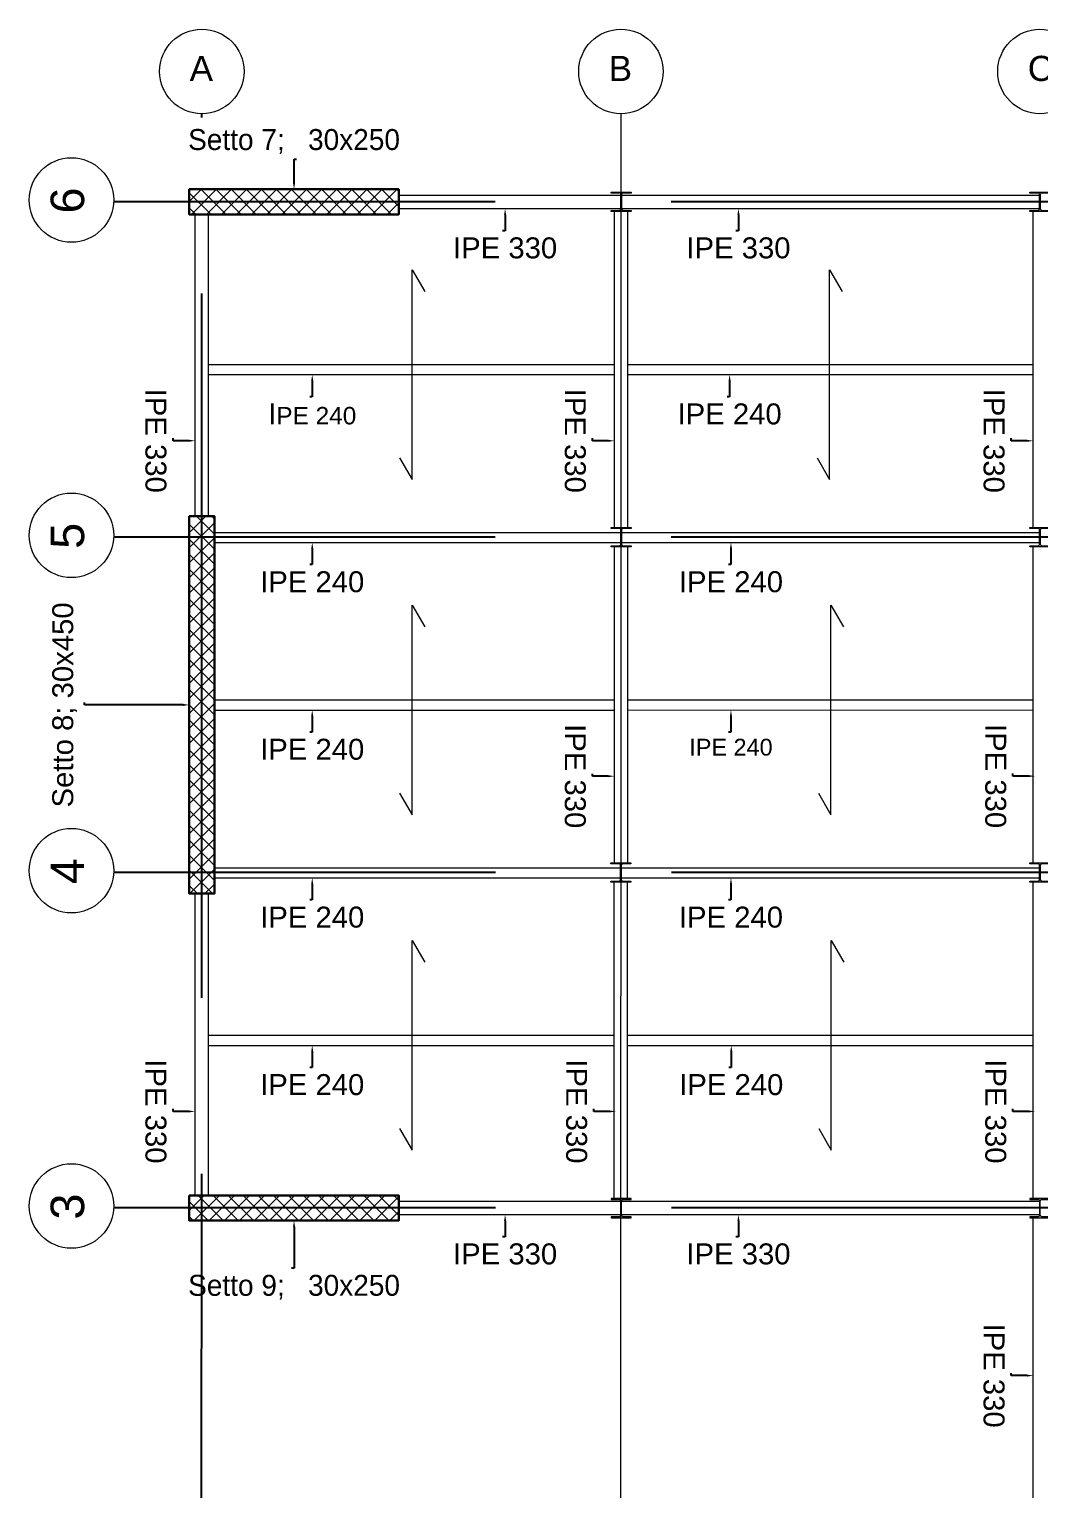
# Model space of a CAD drawing. Header units: millimetres. Extents: x 1415 to 3549, y 2194 to 4677.
# Drawn here: x 1803 to 1815.06, y 2202.31 to 2219.73 of the extents above; entities that cross this region are included whole.
import ezdxf
from ezdxf import colors
from ezdxf.entities.mleader import LeaderData, LeaderLine
from ezdxf.math import Vec2, Vec3

# ---------------------------------------------------------------- set-up
doc = ezdxf.new("R2010")
doc.units = ezdxf.units.MM
doc.linetypes.add('ACAD_ISO02W100', pattern=[15, 12, -3])
for name, color, linetype, lineweight in [('armature longitudinali', 5, 'Continuous', 9), ('bulloni', 170, 'Continuous', 15), ('Layer3', 7, 'Continuous', 15), ('Layer4', 7, 'Continuous', 15), ('quote', 252, 'Continuous', 5), ('Setti', 5, 'Continuous', 30), ('staffe', 10, 'Continuous', 9)]:
    doc.layers.add(name, color=color, linetype=linetype, lineweight=lineweight)
doc.layers.add('linea tratteggiata', color=221, linetype='ACAD_ISO02W100')
doc.styles.get("Standard").update_dxf_attribs({"font": 'arial.ttf'})

msp = doc.modelspace()

# ---------------------------------------------------------------- hatches: boundary and pattern name
at = {"layer": 'Layer4'}
h = msp.add_hatch(color=0, dxfattribs=at)
h.dxf.hatch_style = 1
h.paths.add_polyline_path([(1810.185, 2217.557), (1810.185, 2217.569), (1810.0897, 2217.569, -0.4142136), (1810.0687, 2217.59), (1810.0687, 2217.672), (1810.065, 2217.672), (1810.065, 2217.557)])
h.paths.add_polyline_path([(1810.065, 2217.557), (1810.065, 2217.672), (1810.0612, 2217.672), (1810.0612, 2217.59, -0.4142136), (1810.0402, 2217.569), (1809.945, 2217.569), (1809.945, 2217.557)])
h.paths.add_polyline_path([(1810.0897, 2217.775), (1810.185, 2217.775), (1810.185, 2217.787), (1810.065, 2217.787), (1810.065, 2217.672), (1810.0687, 2217.672), (1810.0687, 2217.754, -0.4142136)])
h.paths.add_polyline_path([(1810.0612, 2217.754), (1810.0612, 2217.672), (1810.065, 2217.672), (1810.065, 2217.787), (1809.945, 2217.787), (1809.945, 2217.775), (1810.0402, 2217.775, -0.4142136)])
h = msp.add_hatch(color=0, dxfattribs=at)
h.dxf.hatch_style = 1
h.paths.add_polyline_path([(1815.181, 2217.557), (1815.181, 2217.569), (1815.0858, 2217.569, -0.4142136), (1815.0648, 2217.59), (1815.0648, 2217.672), (1815.061, 2217.672), (1815.061, 2217.557)])
h.paths.add_polyline_path([(1815.061, 2217.557), (1815.061, 2217.672), (1815.0573, 2217.672), (1815.0573, 2217.59, -0.4142136), (1815.0363, 2217.569), (1814.941, 2217.569), (1814.941, 2217.557)])
h.paths.add_polyline_path([(1815.0858, 2217.775), (1815.181, 2217.775), (1815.181, 2217.787), (1815.061, 2217.787), (1815.061, 2217.672), (1815.0648, 2217.672), (1815.0648, 2217.754, -0.4142136)])
h.paths.add_polyline_path([(1815.0573, 2217.754), (1815.0573, 2217.672), (1815.061, 2217.672), (1815.061, 2217.787), (1814.941, 2217.787), (1814.941, 2217.775), (1815.0363, 2217.775, -0.4142136)])
h = msp.add_hatch(color=0, dxfattribs=at)
h.dxf.hatch_style = 1
h.paths.add_polyline_path([(1810.185, 2213.5576), (1810.185, 2213.5696), (1810.0897, 2213.5696, -0.4142136), (1810.0687, 2213.5906), (1810.0687, 2213.6726), (1810.065, 2213.6726), (1810.065, 2213.5576)])
h.paths.add_polyline_path([(1810.065, 2213.5576), (1810.065, 2213.6726), (1810.0612, 2213.6726), (1810.0612, 2213.5906, -0.4142136), (1810.0402, 2213.5696), (1809.945, 2213.5696), (1809.945, 2213.5576)])
h.paths.add_polyline_path([(1810.0897, 2213.7756), (1810.185, 2213.7756), (1810.185, 2213.7876), (1810.065, 2213.7876), (1810.065, 2213.6726), (1810.0687, 2213.6726), (1810.0687, 2213.7546, -0.4142136)])
h.paths.add_polyline_path([(1810.0612, 2213.7546), (1810.0612, 2213.6726), (1810.065, 2213.6726), (1810.065, 2213.7876), (1809.945, 2213.7876), (1809.945, 2213.7756), (1810.0402, 2213.7756, -0.4142136)])
h = msp.add_hatch(color=0, dxfattribs=at)
h.dxf.hatch_style = 1
h.paths.add_polyline_path([(1815.181, 2213.5576), (1815.181, 2213.5696), (1815.0858, 2213.5696, -0.4142136), (1815.0648, 2213.5906), (1815.0648, 2213.6726), (1815.061, 2213.6726), (1815.061, 2213.5576)])
h.paths.add_polyline_path([(1815.061, 2213.5576), (1815.061, 2213.6726), (1815.0573, 2213.6726), (1815.0573, 2213.5906, -0.4142136), (1815.0363, 2213.5696), (1814.941, 2213.5696), (1814.941, 2213.5576)])
h.paths.add_polyline_path([(1815.0858, 2213.7756), (1815.181, 2213.7756), (1815.181, 2213.7876), (1815.061, 2213.7876), (1815.061, 2213.6726), (1815.0648, 2213.6726), (1815.0648, 2213.7546, -0.4142136)])
h.paths.add_polyline_path([(1815.0573, 2213.7546), (1815.0573, 2213.6726), (1815.061, 2213.6726), (1815.061, 2213.7876), (1814.941, 2213.7876), (1814.941, 2213.7756), (1815.0363, 2213.7756, -0.4142136)])
h = msp.add_hatch(color=0, dxfattribs=at)
h.dxf.hatch_style = 1
h.paths.add_polyline_path([(1810.181, 2209.557), (1810.181, 2209.569), (1810.0858, 2209.569, -0.4142136), (1810.0648, 2209.59), (1810.0648, 2209.672), (1810.061, 2209.672), (1810.061, 2209.557)])
h.paths.add_polyline_path([(1810.061, 2209.557), (1810.061, 2209.672), (1810.0573, 2209.672), (1810.0573, 2209.59, -0.4142136), (1810.0363, 2209.569), (1809.941, 2209.569), (1809.941, 2209.557)])
h.paths.add_polyline_path([(1810.0858, 2209.775), (1810.181, 2209.775), (1810.181, 2209.787), (1810.061, 2209.787), (1810.061, 2209.672), (1810.0648, 2209.672), (1810.0648, 2209.754, -0.4142136)])
h.paths.add_polyline_path([(1810.0573, 2209.754), (1810.0573, 2209.672), (1810.061, 2209.672), (1810.061, 2209.787), (1809.941, 2209.787), (1809.941, 2209.775), (1810.0363, 2209.775, -0.4142136)])
h = msp.add_hatch(color=0, dxfattribs=at)
h.dxf.hatch_style = 1
h.paths.add_polyline_path([(1815.181, 2209.557), (1815.181, 2209.569), (1815.0858, 2209.569, -0.4142136), (1815.0648, 2209.59), (1815.0648, 2209.672), (1815.061, 2209.672), (1815.061, 2209.557)])
h.paths.add_polyline_path([(1815.061, 2209.557), (1815.061, 2209.672), (1815.0573, 2209.672), (1815.0573, 2209.59, -0.4142136), (1815.0363, 2209.569), (1814.941, 2209.569), (1814.941, 2209.557)])
h.paths.add_polyline_path([(1815.0858, 2209.775), (1815.181, 2209.775), (1815.181, 2209.787), (1815.061, 2209.787), (1815.061, 2209.672), (1815.0648, 2209.672), (1815.0648, 2209.754, -0.4142136)])
h.paths.add_polyline_path([(1815.0573, 2209.754), (1815.0573, 2209.672), (1815.061, 2209.672), (1815.061, 2209.787), (1814.941, 2209.787), (1814.941, 2209.775), (1815.0363, 2209.775, -0.4142136)])
h = msp.add_hatch(color=0, dxfattribs=at)
h.dxf.hatch_style = 1
h.paths.add_polyline_path([(1810.185, 2205.7837), (1810.185, 2205.7717), (1810.0897, 2205.7717, 0.4142136), (1810.0687, 2205.7507), (1810.0687, 2205.6687), (1810.065, 2205.6687), (1810.065, 2205.7837)])
h.paths.add_polyline_path([(1810.065, 2205.7837), (1810.065, 2205.6687), (1810.0612, 2205.6687), (1810.0612, 2205.7507, 0.4142136), (1810.0402, 2205.7717), (1809.945, 2205.7717), (1809.945, 2205.7837)])
h.paths.add_polyline_path([(1810.0897, 2205.5657), (1810.185, 2205.5657), (1810.185, 2205.5537), (1810.065, 2205.5537), (1810.065, 2205.6687), (1810.0687, 2205.6687), (1810.0687, 2205.5867, 0.4142136)])
h.paths.add_polyline_path([(1810.0612, 2205.5867), (1810.0612, 2205.6687), (1810.065, 2205.6687), (1810.065, 2205.5537), (1809.945, 2205.5537), (1809.945, 2205.5657), (1810.0402, 2205.5657, 0.4142136)])
h = msp.add_hatch(color=0, dxfattribs=at)
h.dxf.hatch_style = 1
h.paths.add_polyline_path([(1815.181, 2205.7837), (1815.181, 2205.7717), (1815.0858, 2205.7717, 0.4142136), (1815.0648, 2205.7507), (1815.0648, 2205.6687), (1815.061, 2205.6687), (1815.061, 2205.7837)])
h.paths.add_polyline_path([(1815.061, 2205.7837), (1815.061, 2205.6687), (1815.0573, 2205.6687), (1815.0573, 2205.7507, 0.4142136), (1815.0363, 2205.7717), (1814.941, 2205.7717), (1814.941, 2205.7837)])
h.paths.add_polyline_path([(1815.0858, 2205.5657), (1815.181, 2205.5657), (1815.181, 2205.5537), (1815.061, 2205.5537), (1815.061, 2205.6687), (1815.0648, 2205.6687), (1815.0648, 2205.5867, 0.4142136)])
h.paths.add_polyline_path([(1815.0573, 2205.5867), (1815.0573, 2205.6687), (1815.061, 2205.6687), (1815.061, 2205.5537), (1814.941, 2205.5537), (1814.941, 2205.5657), (1815.0363, 2205.5657, 0.4142136)])
at = {"layer": 'staffe', "true_color": 0xc7c8ca}
h = msp.add_hatch(dxfattribs=at)
h.set_pattern_fill('ANSI37', color=9, scale=0.04)
h.set_pattern_definition([(45, (117.48415, -95.67684), (-0.089802561, 0.089802561), []), (135, (117.48415, -95.67684), (-0.089802561, -0.089802561), [])])
h.paths.add_polyline_path([(1804.9116, 2217.8204), (1804.9116, 2217.5204), (1807.4116, 2217.5204), (1807.4116, 2217.8204)])
h.paths.add_polyline_path([(1804.9116, 2209.4204), (1805.2116, 2209.4204), (1805.2116, 2213.9204), (1804.9116, 2213.9204)])
h.paths.add_polyline_path([(1820.2116, 2213.9204), (1819.9116, 2213.9204), (1819.9116, 2209.4204), (1820.2116, 2209.4204)])
h.paths.add_polyline_path([(1807.4116, 2205.5204), (1807.4116, 2205.8204), (1804.9116, 2205.8204), (1804.9116, 2205.5204)])
h.paths.add_polyline_path([(1817.4116, 2197.5204), (1817.4116, 2197.8204), (1814.9116, 2197.8204), (1814.9116, 2197.5204)])

# ---------------------------------------------------------------- linework, layer by layer
at = {"layer": 'bulloni'}
for points in [[(1805.1416, 2215.7297), (1809.9857, 2215.7297)], [(1810.1455, 2215.7297), (1814.9816, 2215.7297), (1814.9816, 2215.7297)], [(1805.1416, 2215.6097), (1809.9857, 2215.6097)], [(1810.1456, 2215.6097), (1814.9816, 2215.6097), (1814.9816, 2215.6097)], [(1805.2116, 2211.7297), (1809.9857, 2211.7297)], [(1810.1455, 2211.7297), (1814.9818, 2211.7298)], [(1805.2116, 2211.6097), (1809.9857, 2211.6097)], [(1810.1455, 2211.6097), (1814.9818, 2211.6098)], [(1805.1416, 2207.7297), (1806.1628, 2207.7297), (1809.9818, 2207.7298)], [(1810.1414, 2207.7298), (1811.1626, 2207.7298), (1814.9816, 2207.7298)], [(1805.1416, 2207.6097), (1806.1628, 2207.6097), (1809.9818, 2207.6097)], [(1810.1414, 2207.6098), (1811.1626, 2207.6098), (1814.9816, 2207.6098)]]:
    msp.add_lwpolyline(points, dxfattribs=at)
at = {"layer": 'Layer3', "ltscale": 0.05}
msp.add_lwpolyline([(1804.4116, 2217.6704), (1804.9116, 2217.6704)], dxfattribs=at)
at = {"layer": 'Layer3'}
for points in [[(1807.9116, 2217.6704), (1807.4116, 2217.6704)], [(1804.9816, 2205.8204), (1804.9816, 2209.4204)], [(1805.1416, 2205.8204), (1805.1416, 2209.4204)]]:
    msp.add_lwpolyline(points, dxfattribs=at)
for centre in [(1805.0616, 2219.2264), (1810.0616, 2219.2264), (1815.0616, 2219.2264), (1803.5055, 2217.6932), (1803.5055, 2213.6932), (1803.5055, 2209.6932), (1803.5055, 2205.6932)]:
    msp.add_circle(centre, 0.5039, dxfattribs=at)
at = {"layer": 'Layer4', "color": 217, "ltscale": 0.7, "true_color": 0x93278f}
msp.add_lwpolyline([(1810.0622, 2197.6759), (1810.0651, 2218.7225)], dxfattribs=at)
at = {"layer": 'Layer4'}
for points in [[(1807.4116, 2217.7504), (1810.0612, 2217.7504)], [(1810.0687, 2217.7504), (1815.0573, 2217.7504)], [(1804.9816, 2213.9204), (1804.9816, 2217.5204)], [(1805.1416, 2213.9204), (1805.1416, 2217.5204)], [(1807.4116, 2217.5904), (1810.0612, 2217.5904)], [(1809.9857, 2213.7876), (1809.9857, 2217.557)], [(1810.0687, 2217.5904), (1815.0573, 2217.5899)], [(1810.1454, 2213.7876), (1810.1453, 2217.557)], [(1814.9818, 2213.7876), (1814.9818, 2217.557)], [(1807.4216, 2214.6195), (1807.5716, 2214.3597), (1807.5716, 2216.8597), (1807.7216, 2216.5999)], [(1812.4016, 2214.6195), (1812.5516, 2214.3597), (1812.5516, 2216.8597), (1812.7016, 2216.5999)], [(1805.2116, 2213.7281), (1810.0612, 2213.7281)], [(1810.0687, 2213.7282), (1815.0573, 2213.7282)], [(1805.2116, 2213.6081), (1810.0612, 2213.6081)], [(1809.9857, 2209.787), (1809.9857, 2213.5576)], [(1810.0687, 2213.6082), (1815.0573, 2213.6082)], [(1810.1457, 2209.787), (1810.1453, 2213.5576)], [(1814.9818, 2209.7883), (1814.9818, 2213.5576)], [(1807.4216, 2210.6195), (1807.5716, 2210.3597), (1807.5716, 2212.8597), (1807.7216, 2212.5999)], [(1812.4176, 2210.6196), (1812.5676, 2210.3598), (1812.5676, 2212.8598), (1812.7176, 2212.5999)], [(1805.2116, 2209.7275), (1810.0612, 2209.7275)], [(1810.0687, 2209.7275), (1815.0573, 2209.7275)], [(1805.2116, 2209.6075), (1810.0612, 2209.6075)], [(1809.9818, 2205.7837), (1809.9818, 2209.557)], [(1810.0687, 2209.6075), (1815.0573, 2209.6075)], [(1810.1414, 2205.7837), (1810.1414, 2209.557)], [(1814.9812, 2205.7837), (1814.9818, 2209.563)], [(1807.4216, 2206.6195), (1807.5716, 2206.3597), (1807.5716, 2208.8597), (1807.7216, 2208.5999)], [(1812.4214, 2206.6196), (1812.5714, 2206.3598), (1812.5714, 2208.8598), (1812.7214, 2208.5999)], [(1807.4116, 2205.7504), (1810.0612, 2205.7508)], [(1810.0687, 2205.7504), (1815.0573, 2205.7508)], [(1807.4116, 2205.5904), (1810.0612, 2205.5904)], [(1810.0687, 2205.5904), (1815.0573, 2205.5904)], [(1814.9816, 2201.7839), (1814.9816, 2205.5537)]]:
    msp.add_lwpolyline(points, dxfattribs=at)
for points in [[(1810.185, 2217.557), (1809.945, 2217.557), (1809.945, 2217.569), (1810.0402, 2217.569, 0.4142136), (1810.0612, 2217.59), (1810.0612, 2217.754, 0.4142136), (1810.0402, 2217.775), (1809.945, 2217.775), (1809.945, 2217.787), (1810.185, 2217.787), (1810.185, 2217.775), (1810.0897, 2217.775, 0.4142136), (1810.0687, 2217.754), (1810.0687, 2217.59, 0.4142136), (1810.0897, 2217.569), (1810.185, 2217.569)], [(1815.181, 2217.557), (1814.941, 2217.557), (1814.941, 2217.569), (1815.0363, 2217.569, 0.4142136), (1815.0573, 2217.59), (1815.0573, 2217.754, 0.4142136), (1815.0363, 2217.775), (1814.941, 2217.775), (1814.941, 2217.787), (1815.181, 2217.787), (1815.181, 2217.775), (1815.0858, 2217.775, 0.4142136), (1815.0648, 2217.754), (1815.0648, 2217.59, 0.4142136), (1815.0858, 2217.569), (1815.181, 2217.569)], [(1810.185, 2213.5576), (1809.945, 2213.5576), (1809.945, 2213.5696), (1810.0402, 2213.5696, 0.4142136), (1810.0612, 2213.5906), (1810.0612, 2213.7546, 0.4142136), (1810.0402, 2213.7756), (1809.945, 2213.7756), (1809.945, 2213.7876), (1810.185, 2213.7876), (1810.185, 2213.7756), (1810.0897, 2213.7756, 0.4142136), (1810.0687, 2213.7546), (1810.0687, 2213.5906, 0.4142136), (1810.0897, 2213.5696), (1810.185, 2213.5696)], [(1815.181, 2213.5576), (1814.941, 2213.5576), (1814.941, 2213.5696), (1815.0363, 2213.5696, 0.4142136), (1815.0573, 2213.5906), (1815.0573, 2213.7546, 0.4142136), (1815.0363, 2213.7756), (1814.941, 2213.7756), (1814.941, 2213.7876), (1815.181, 2213.7876), (1815.181, 2213.7756), (1815.0858, 2213.7756, 0.4142136), (1815.0648, 2213.7546), (1815.0648, 2213.5906, 0.4142136), (1815.0858, 2213.5696), (1815.181, 2213.5696)], [(1810.181, 2209.557), (1809.941, 2209.557), (1809.941, 2209.569), (1810.0363, 2209.569, 0.4142136), (1810.0573, 2209.59), (1810.0573, 2209.754, 0.4142136), (1810.0363, 2209.775), (1809.941, 2209.775), (1809.941, 2209.787), (1810.181, 2209.787), (1810.181, 2209.775), (1810.0858, 2209.775, 0.4142136), (1810.0648, 2209.754), (1810.0648, 2209.59, 0.4142136), (1810.0858, 2209.569), (1810.181, 2209.569)], [(1815.181, 2209.557), (1814.941, 2209.557), (1814.941, 2209.569), (1815.0363, 2209.569, 0.4142136), (1815.0573, 2209.59), (1815.0573, 2209.754, 0.4142136), (1815.0363, 2209.775), (1814.941, 2209.775), (1814.941, 2209.787), (1815.181, 2209.787), (1815.181, 2209.775), (1815.0858, 2209.775, 0.4142136), (1815.0648, 2209.754), (1815.0648, 2209.59, 0.4142136), (1815.0858, 2209.569), (1815.181, 2209.569)], [(1810.185, 2205.7837), (1809.945, 2205.7837), (1809.945, 2205.7717), (1810.0402, 2205.7717, -0.4142136), (1810.0612, 2205.7507), (1810.0612, 2205.5867, -0.4142136), (1810.0402, 2205.5657), (1809.945, 2205.5657), (1809.945, 2205.5537), (1810.185, 2205.5537), (1810.185, 2205.5657), (1810.0897, 2205.5657, -0.4142136), (1810.0687, 2205.5867), (1810.0687, 2205.7507, -0.4142136), (1810.0897, 2205.7717), (1810.185, 2205.7717)], [(1815.181, 2205.7837), (1814.941, 2205.7837), (1814.941, 2205.7717), (1815.0363, 2205.7717, -0.4142136), (1815.0573, 2205.7507), (1815.0573, 2205.5867, -0.4142136), (1815.0363, 2205.5657), (1814.941, 2205.5657), (1814.941, 2205.5537), (1815.181, 2205.5537), (1815.181, 2205.5657), (1815.0858, 2205.5657, -0.4142136), (1815.0648, 2205.5867), (1815.0648, 2205.7507, -0.4142136), (1815.0858, 2205.7717), (1815.181, 2205.7717)]]:
    msp.add_lwpolyline(points, format="xyb", close=True, dxfattribs=at)
at = {"layer": 'linea tratteggiata', "ltscale": 0.7}
for points in [[(1805.0583, 2197.6781), (1805.0609, 2218.7225)], [(1840.0623, 2217.6749), (1804.0088, 2217.6704)], [(1840.0628, 2213.6726), (1804.0088, 2213.6704)], [(1840.0633, 2209.6726), (1804.0088, 2209.6704)], [(1840.0639, 2205.6726), (1804.0088, 2205.6704)]]:
    msp.add_lwpolyline(points, dxfattribs=at)
at = {"layer": 'Setti'}
for points in [[(1804.9116, 2217.8204), (1804.9116, 2217.5204), (1807.4116, 2217.5204), (1807.4116, 2217.8204), (1804.9116, 2217.8204)], [(1804.9116, 2213.9204), (1804.9116, 2209.4204), (1805.2116, 2209.4204), (1805.2116, 2213.9204), (1804.9116, 2213.9204)], [(1804.9116, 2205.8204), (1804.9116, 2205.5204), (1807.4116, 2205.5204), (1807.4116, 2205.8204), (1804.9116, 2205.8204)]]:
    msp.add_lwpolyline(points, dxfattribs=at)

# ---------------------------------------------------------------- texts
at = {"layer": 'Layer3', "char_height": 0.3, "attachment_point": 1}
for s, width, insert in [('A', 0.046636, (1804.9155, 2219.4127)), ('B', 0.046636, (1809.9155, 2219.4127)), ('C', 0.3, (1814.9155, 2219.4127))]:
    msp.add_mtext_dynamic_manual_height_columns(s, width=width, gutter_width=12.5, heights=[0], dxfattribs=dict(at, insert=insert))
at = {"layer": 'Layer3', "char_height": 0.4, "attachment_point": 1, "rotation": 90}
for s, insert in [('6', (1803.2573, 2217.5315)), ('5', (1803.2573, 2213.5315)), ('4', (1803.2573, 2209.5315)), ('3', (1803.2573, 2205.5315))]:
    msp.add_mtext_dynamic_manual_height_columns(s, width=0.046636, gutter_width=12.5, heights=[0], dxfattribs=dict(at, insert=insert))

# ---------------------------------------------------------------- leaders
at = {"layer": 'armature longitudinali'}
ml = msp.add_multileader_mtext('Standard', dxfattribs=at)
ml.set_content('{\\fBahnschrift Light|b0|i0|c0|p34;\\C0;Setto 7;   30x250}', color=256)
ml.set_leader_properties()
ml.build(insert=Vec2(0, 0))
ml.multileader.update_dxf_attribs({"text_attachment_direction": 1, "dogleg_length": 0.03, "arrow_head_size": 0.075})
ctx = ml.context
ctx.base_point, ctx.char_height, ctx.arrow_head_size, ctx.landing_gap_size, ctx.plane_origin = Vec3(1806.1616, 2218.1818), 0.25, 0.075, 0.08, Vec3(1807.1718, 2217.8204)
ctx.text_align_type = 1
notes = []
notes.append((ctx, [(1, (1, 1, 0), (1806.1616, 2218.1818), (1, 0), 0.03, [(0, [(1806.1616, 2217.8204), (1806.1616, 2218.1818)], 0, [])])]))
ctx.mtext.insert, ctx.mtext.alignment, ctx.mtext.flow_direction = Vec3(1806.1616, 2218.5393), 2, 5
ml = msp.add_multileader_mtext('Standard', dxfattribs=at)
ml.set_content('{\\C0;Setto 8; 30x450}', color=256)
ml.set_leader_properties()
ml.build(insert=Vec2(0, 0))
ml.multileader.update_dxf_attribs({"text_attachment_direction": 1, "dogleg_length": 0.03, "arrow_head_size": 0.075})
ctx = ml.context
ctx.base_point, ctx.char_height, ctx.arrow_head_size, ctx.landing_gap_size, ctx.plane_origin, ctx.plane_x_axis, ctx.plane_y_axis = Vec3(1803.6604, 2211.6704), 0.25, 0.075, 0.08, Vec3(1803.3548, 2213.0304), Vec3(0, 1), Vec3(-1, 0)
ctx.text_align_type = 1
notes.append((ctx, [(1, (1, 1, 0), (1803.6604, 2211.6704), (0, 1), 0.03, [(0, [(1804.9116, 2211.6704), (1803.6604, 2211.6704)], 0, [])])]))
ctx.mtext.insert, ctx.mtext.text_direction, ctx.mtext.rotation, ctx.mtext.alignment, ctx.mtext.flow_direction = Vec3(1803.2767, 2211.6704), Vec3(0, 1), 1.5707963, 2, 5
ml = msp.add_multileader_mtext('Standard', dxfattribs=at)
ml.set_content('{\\fBahnschrift Light|b0|i0|c0|p34;\\C0;Setto 9;   30x250}', color=256)
ml.set_leader_properties()
ml.build(insert=Vec2(0, 0))
ml.multileader.update_dxf_attribs({"text_attachment_direction": 1, "dogleg_length": 0.03, "arrow_head_size": 0.075})
ctx = ml.context
ctx.base_point, ctx.char_height, ctx.arrow_head_size, ctx.landing_gap_size, ctx.plane_origin = Vec3(1806.1616, 2204.5148), 0.25, 0.075, 0.08, Vec3(1805.0677, 2205.5204)
ctx.text_align_type = 1
notes.append((ctx, [(1, (1, 1, 0), (1806.1616, 2204.9523), (-1, 0), 0.03, [(0, [(1806.1616, 2205.5204), (1806.1616, 2204.9523)], 0, [])])]))
ctx.mtext.insert, ctx.mtext.alignment, ctx.mtext.flow_direction = Vec3(1806.1616, 2204.8723), 2, 5
at = {"layer": 'quote'}
ml = msp.add_multileader_mtext('Standard', dxfattribs=at)
ml.set_content('IPE 330', color=256)
ml.set_leader_properties()
ml.build(insert=Vec2(0, 0))
ml.multileader.update_dxf_attribs({"text_attachment_direction": 1, "dogleg_length": 0.03, "arrow_head_size": 0.075})
ctx = ml.context
ctx.base_point, ctx.char_height, ctx.arrow_head_size, ctx.landing_gap_size, ctx.plane_origin = Vec3(1808.68, 2216.9117), 0.25, 0.075, 0.08, Vec3(1808.68, 2217.5904)
ctx.text_align_type = 1
notes.append((ctx, [(0, (1, 1, 0), (1808.68, 2217.3272), (-1, 0), 0.03, [(0, [(1808.68, 2217.5904)], 0, [])])]))
ctx.mtext.insert, ctx.mtext.alignment, ctx.mtext.flow_direction = Vec3(1808.68, 2217.2472), 2, 5
ml = msp.add_multileader_mtext('Standard', dxfattribs=at)
ml.set_content('IPE 330', color=256)
ml.set_leader_properties()
ml.build(insert=Vec2(0, 0))
ml.multileader.update_dxf_attribs({"text_attachment_direction": 1, "dogleg_length": 0.03, "arrow_head_size": 0.075})
ctx = ml.context
ctx.base_point, ctx.char_height, ctx.arrow_head_size, ctx.landing_gap_size, ctx.plane_origin = Vec3(1811.4641, 2216.9117), 0.25, 0.075, 0.08, Vec3(1811.4641, 2217.5904)
ctx.text_align_type = 1
notes.append((ctx, [(0, (1, 1, 0), (1811.4641, 2217.3272), (-1, 0), 0.03, [(0, [(1811.4641, 2217.5904)], 0, [])])]))
ctx.mtext.insert, ctx.mtext.alignment, ctx.mtext.flow_direction = Vec3(1811.4641, 2217.2472), 2, 5
ml = msp.add_multileader_mtext('Standard', dxfattribs=at)
ml.set_content('I{\\H0.83333x;PE 240}', color=256)
ml.set_leader_properties()
ml.build(insert=Vec2(0, 0))
ml.multileader.update_dxf_attribs({"text_attachment_direction": 1, "dogleg_length": 0.03, "arrow_head_size": 0.075})
ctx = ml.context
ctx.base_point, ctx.char_height, ctx.arrow_head_size, ctx.landing_gap_size, ctx.plane_origin = Vec3(1806.3785, 2214.933), 0.25, 0.075, 0.08, Vec3(1806.3785, 2215.6097)
ctx.text_align_type = 1
notes.append((ctx, [(0, (1, 1, 0), (1806.3785, 2215.3465), (-1, 0), 0.03, [(0, [(1806.3785, 2215.6097)], 0, [])])]))
ctx.mtext.insert, ctx.mtext.alignment, ctx.mtext.flow_direction = Vec3(1806.3785, 2215.2665), 2, 5
ml = msp.add_multileader_mtext('Standard', dxfattribs=at)
ml.set_content('IPE 240', color=256)
ml.set_leader_properties()
ml.build(insert=Vec2(0, 0))
ml.multileader.update_dxf_attribs({"text_attachment_direction": 1, "dogleg_length": 0.03, "arrow_head_size": 0.075})
ctx = ml.context
ctx.base_point, ctx.char_height, ctx.arrow_head_size, ctx.landing_gap_size, ctx.plane_origin = Vec3(1811.3585, 2214.9312), 0.25, 0.075, 0.08, Vec3(1811.3585, 2215.6097)
ctx.text_align_type = 1
notes.append((ctx, [(0, (1, 1, 0), (1811.3585, 2215.3465), (-1, 0), 0.03, [(0, [(1811.3585, 2215.6097)], 0, [])])]))
ctx.mtext.insert, ctx.mtext.alignment, ctx.mtext.flow_direction = Vec3(1811.3585, 2215.2665), 2, 5
ml = msp.add_multileader_mtext('Standard', dxfattribs=at)
ml.set_content('IPE 330', color=256)
ml.set_leader_properties()
ml.build(insert=Vec2(0, 0))
ml.multileader.update_dxf_attribs({"text_attachment_direction": 1, "dogleg_length": 0.03, "arrow_head_size": 0.075})
ctx = ml.context
ctx.base_point, ctx.char_height, ctx.arrow_head_size, ctx.landing_gap_size, ctx.plane_origin, ctx.plane_x_axis, ctx.plane_y_axis = Vec3(1804.3029, 2214.8213), 0.25, 0.075, 0.08, Vec3(1804.9816, 2214.8213), Vec3(0, -1), Vec3(1, 0)
ctx.text_align_type = 1
notes.append((ctx, [(0, (1, 1, 0), (1804.7184, 2214.8213), (0, 1), 0.03, [(0, [(1804.9816, 2214.8213)], 0, [])])]))
ctx.mtext.insert, ctx.mtext.text_direction, ctx.mtext.rotation, ctx.mtext.alignment, ctx.mtext.flow_direction = Vec3(1804.6384, 2214.8213), Vec3(0, -1), 4.712389, 2, 5
ml = msp.add_multileader_mtext('Standard', dxfattribs=at)
ml.set_content('IPE 330', color=256)
ml.set_leader_properties()
ml.build(insert=Vec2(0, 0))
ml.multileader.update_dxf_attribs({"text_attachment_direction": 1, "dogleg_length": 0.03, "arrow_head_size": 0.075})
ctx = ml.context
ctx.base_point, ctx.char_height, ctx.arrow_head_size, ctx.landing_gap_size, ctx.plane_origin, ctx.plane_x_axis, ctx.plane_y_axis = Vec3(1809.3071, 2214.8206), 0.25, 0.075, 0.08, Vec3(1809.9857, 2214.8206), Vec3(0, -1), Vec3(1, 0)
ctx.text_align_type = 1
notes.append((ctx, [(0, (1, 1, 0), (1809.7225, 2214.8206), (0, 1), 0.03, [(0, [(1809.9857, 2214.8206)], 0, [])])]))
ctx.mtext.insert, ctx.mtext.text_direction, ctx.mtext.rotation, ctx.mtext.alignment, ctx.mtext.flow_direction = Vec3(1809.6425, 2214.8206), Vec3(0, -1), 4.712389, 2, 5
ml = msp.add_multileader_mtext('Standard', dxfattribs=at)
ml.set_content('IPE 330', color=256)
ml.set_leader_properties()
ml.build(insert=Vec2(0, 0))
ml.multileader.update_dxf_attribs({"text_attachment_direction": 1, "dogleg_length": 0.03, "arrow_head_size": 0.075})
ctx = ml.context
ctx.base_point, ctx.char_height, ctx.arrow_head_size, ctx.landing_gap_size, ctx.plane_origin, ctx.plane_x_axis, ctx.plane_y_axis = Vec3(1814.3031, 2214.8206), 0.25, 0.075, 0.08, Vec3(1814.9818, 2214.8206), Vec3(0, -1), Vec3(1, 0)
ctx.text_align_type = 1
notes.append((ctx, [(0, (1, 1, 0), (1814.7186, 2214.8206), (0, 1), 0.03, [(0, [(1814.9818, 2214.8206)], 0, [])])]))
ctx.mtext.insert, ctx.mtext.text_direction, ctx.mtext.rotation, ctx.mtext.alignment, ctx.mtext.flow_direction = Vec3(1814.6386, 2214.8206), Vec3(0, -1), 4.712389, 2, 5
ml = msp.add_multileader_mtext('Standard', dxfattribs=at)
ml.set_content('IPE 240', color=256)
ml.set_leader_properties()
ml.build(insert=Vec2(0, 0))
ml.multileader.update_dxf_attribs({"text_attachment_direction": 1, "dogleg_length": 0.03, "arrow_head_size": 0.075})
ctx = ml.context
ctx.base_point, ctx.char_height, ctx.arrow_head_size, ctx.landing_gap_size, ctx.plane_origin = Vec3(1806.3785, 2212.9296), 0.25, 0.075, 0.08, Vec3(1806.3785, 2213.6081)
ctx.text_align_type = 1
notes.append((ctx, [(0, (1, 1, 0), (1806.3785, 2213.3449), (-1, 0), 0.03, [(0, [(1806.3785, 2213.6081)], 0, [])])]))
ctx.mtext.insert, ctx.mtext.alignment, ctx.mtext.flow_direction = Vec3(1806.3785, 2213.2649), 2, 5
ml = msp.add_multileader_mtext('Standard', dxfattribs=at)
ml.set_content('IPE 240', color=256)
ml.set_leader_properties()
ml.build(insert=Vec2(0, 0))
ml.multileader.update_dxf_attribs({"text_attachment_direction": 1, "dogleg_length": 0.03, "arrow_head_size": 0.075})
ctx = ml.context
ctx.base_point, ctx.char_height, ctx.arrow_head_size, ctx.landing_gap_size, ctx.plane_origin = Vec3(1811.3746, 2212.9297), 0.25, 0.075, 0.08, Vec3(1811.3746, 2213.6082)
ctx.text_align_type = 1
notes.append((ctx, [(0, (1, 1, 0), (1811.3746, 2213.3449), (-1, 0), 0.03, [(0, [(1811.3746, 2213.6082)], 0, [])])]))
ctx.mtext.insert, ctx.mtext.alignment, ctx.mtext.flow_direction = Vec3(1811.3746, 2213.2649), 2, 5
ml = msp.add_multileader_mtext('Standard', dxfattribs=at)
ml.set_content('IPE 240', color=256)
ml.set_leader_properties()
ml.build(insert=Vec2(0, 0))
ml.multileader.update_dxf_attribs({"text_attachment_direction": 1, "dogleg_length": 0.03, "arrow_head_size": 0.075})
ctx = ml.context
ctx.base_point, ctx.char_height, ctx.arrow_head_size, ctx.landing_gap_size, ctx.plane_origin = Vec3(1806.3785, 2210.9312), 0.25, 0.075, 0.08, Vec3(1806.3785, 2211.6097)
ctx.text_align_type = 1
notes.append((ctx, [(0, (1, 1, 0), (1806.3785, 2211.3465), (-1, 0), 0.03, [(0, [(1806.3785, 2211.6097)], 0, [])])]))
ctx.mtext.insert, ctx.mtext.alignment, ctx.mtext.flow_direction = Vec3(1806.3785, 2211.2665), 2, 5
ml = msp.add_multileader_mtext('Standard', dxfattribs=at)
ml.set_content('IPE 240', color=256)
ml.set_leader_properties()
ml.build(insert=Vec2(0, 0))
ml.multileader.update_dxf_attribs({"text_attachment_direction": 1, "dogleg_length": 0.03, "arrow_head_size": 0.075})
ctx = ml.context
ctx.base_point, ctx.char_height, ctx.arrow_head_size, ctx.landing_gap_size, ctx.plane_origin = Vec3(1811.3746, 2210.9823), 0.2, 0.075, 0.08, Vec3(1811.3746, 2211.6098)
ctx.text_align_type = 1
notes.append((ctx, [(0, (1, 1, 0), (1811.3746, 2211.3465), (-1, 0), 0.03, [(0, [(1811.3746, 2211.6098)], 0, [])])]))
ctx.mtext.insert, ctx.mtext.alignment, ctx.mtext.flow_direction = Vec3(1811.3746, 2211.2665), 2, 5
ml = msp.add_multileader_mtext('Standard', dxfattribs=at)
ml.set_content('IPE 330', color=256)
ml.set_leader_properties()
ml.build(insert=Vec2(0, 0))
ml.multileader.update_dxf_attribs({"text_attachment_direction": 1, "dogleg_length": 0.03, "arrow_head_size": 0.075})
ctx = ml.context
ctx.base_point, ctx.char_height, ctx.arrow_head_size, ctx.landing_gap_size, ctx.plane_origin, ctx.plane_x_axis, ctx.plane_y_axis = Vec3(1809.3071, 2210.82), 0.25, 0.075, 0.08, Vec3(1809.9858, 2210.82), Vec3(0, -1), Vec3(1, 0)
ctx.text_align_type = 1
notes.append((ctx, [(0, (1, 1, 0), (1809.7225, 2210.82), (0, 1), 0.03, [(0, [(1809.9858, 2210.82)], 0, [])])]))
ctx.mtext.insert, ctx.mtext.text_direction, ctx.mtext.rotation, ctx.mtext.alignment, ctx.mtext.flow_direction = Vec3(1809.6425, 2210.82), Vec3(0, -1), 4.712389, 2, 5
ml = msp.add_multileader_mtext('Standard', dxfattribs=at)
ml.set_content('IPE 330', color=256)
ml.set_leader_properties()
ml.build(insert=Vec2(0, 0))
ml.multileader.update_dxf_attribs({"text_attachment_direction": 1, "dogleg_length": 0.03, "arrow_head_size": 0.075})
ctx = ml.context
ctx.base_point, ctx.char_height, ctx.arrow_head_size, ctx.landing_gap_size, ctx.plane_origin, ctx.plane_x_axis, ctx.plane_y_axis = Vec3(1814.3229, 2210.8213), 0.25, 0.075, 0.08, Vec3(1815.0016, 2210.8213), Vec3(0, -1), Vec3(1, 0)
ctx.text_align_type = 1
notes.append((ctx, [(0, (1, 1, 0), (1814.7384, 2210.8213), (0, 1), 0.03, [(0, [(1815.0016, 2210.8213)], 0, [])])]))
ctx.mtext.insert, ctx.mtext.text_direction, ctx.mtext.rotation, ctx.mtext.alignment, ctx.mtext.flow_direction = Vec3(1814.6584, 2210.8213), Vec3(0, -1), 4.712389, 2, 5
ml = msp.add_multileader_mtext('Standard', dxfattribs=at)
ml.set_content('IPE 240', color=256)
ml.set_leader_properties()
ml.build(insert=Vec2(0, 0))
ml.multileader.update_dxf_attribs({"text_attachment_direction": 1, "dogleg_length": 0.03, "arrow_head_size": 0.075})
ctx = ml.context
ctx.base_point, ctx.char_height, ctx.arrow_head_size, ctx.landing_gap_size, ctx.plane_origin = Vec3(1806.3785, 2208.929), 0.25, 0.075, 0.08, Vec3(1806.3785, 2209.6075)
ctx.text_align_type = 1
notes.append((ctx, [(0, (1, 1, 0), (1806.3785, 2209.3443), (-1, 0), 0.03, [(0, [(1806.3785, 2209.6075)], 0, [])])]))
ctx.mtext.insert, ctx.mtext.alignment, ctx.mtext.flow_direction = Vec3(1806.3785, 2209.2643), 2, 5
ml = msp.add_multileader_mtext('Standard', dxfattribs=at)
ml.set_content('IPE 240', color=256)
ml.set_leader_properties()
ml.build(insert=Vec2(0, 0))
ml.multileader.update_dxf_attribs({"text_attachment_direction": 1, "dogleg_length": 0.03, "arrow_head_size": 0.075})
ctx = ml.context
ctx.base_point, ctx.char_height, ctx.arrow_head_size, ctx.landing_gap_size, ctx.plane_origin = Vec3(1811.3746, 2208.929), 0.25, 0.075, 0.08, Vec3(1811.3746, 2209.6075)
ctx.text_align_type = 1
notes.append((ctx, [(0, (1, 1, 0), (1811.3746, 2209.3443), (-1, 0), 0.03, [(0, [(1811.3746, 2209.6075)], 0, [])])]))
ctx.mtext.insert, ctx.mtext.alignment, ctx.mtext.flow_direction = Vec3(1811.3746, 2209.2643), 2, 5
ml = msp.add_multileader_mtext('Standard', dxfattribs=at)
ml.set_content('IPE 240', color=256)
ml.set_leader_properties()
ml.build(insert=Vec2(0, 0))
ml.multileader.update_dxf_attribs({"text_attachment_direction": 1, "dogleg_length": 0.03, "arrow_head_size": 0.075})
ctx = ml.context
ctx.base_point, ctx.char_height, ctx.arrow_head_size, ctx.landing_gap_size, ctx.plane_origin = Vec3(1806.3785, 2206.9312), 0.25, 0.075, 0.08, Vec3(1806.3785, 2207.6097)
ctx.text_align_type = 1
notes.append((ctx, [(0, (1, 1, 0), (1806.3785, 2207.3465), (-1, 0), 0.03, [(0, [(1806.3785, 2207.6097)], 0, [])])]))
ctx.mtext.insert, ctx.mtext.alignment, ctx.mtext.flow_direction = Vec3(1806.3785, 2207.2665), 2, 5
ml = msp.add_multileader_mtext('Standard', dxfattribs=at)
ml.set_content('IPE 240', color=256)
ml.set_leader_properties()
ml.build(insert=Vec2(0, 0))
ml.multileader.update_dxf_attribs({"text_attachment_direction": 1, "dogleg_length": 0.03, "arrow_head_size": 0.075})
ctx = ml.context
ctx.base_point, ctx.char_height, ctx.arrow_head_size, ctx.landing_gap_size, ctx.plane_origin = Vec3(1811.3783, 2206.9313), 0.25, 0.075, 0.08, Vec3(1811.3783, 2207.6098)
ctx.text_align_type = 1
notes.append((ctx, [(0, (1, 1, 0), (1811.3783, 2207.3465), (-1, 0), 0.03, [(0, [(1811.3783, 2207.6098)], 0, [])])]))
ctx.mtext.insert, ctx.mtext.alignment, ctx.mtext.flow_direction = Vec3(1811.3783, 2207.2665), 2, 5
ml = msp.add_multileader_mtext('Standard', dxfattribs=at)
ml.set_content('IPE 330', color=256)
ml.set_leader_properties()
ml.build(insert=Vec2(0, 0))
ml.multileader.update_dxf_attribs({"text_attachment_direction": 1, "dogleg_length": 0.03, "arrow_head_size": 0.075})
ctx = ml.context
ctx.base_point, ctx.char_height, ctx.arrow_head_size, ctx.landing_gap_size, ctx.plane_origin, ctx.plane_x_axis, ctx.plane_y_axis = Vec3(1804.3029, 2206.8213), 0.25, 0.075, 0.08, Vec3(1804.9816, 2206.8213), Vec3(0, -1), Vec3(1, 0)
ctx.text_align_type = 1
notes.append((ctx, [(0, (1, 1, 0), (1804.7184, 2206.8213), (0, 1), 0.03, [(0, [(1804.9816, 2206.8213)], 0, [])])]))
ctx.mtext.insert, ctx.mtext.text_direction, ctx.mtext.rotation, ctx.mtext.alignment, ctx.mtext.flow_direction = Vec3(1804.6384, 2206.8213), Vec3(0, -1), 4.712389, 2, 5
ml = msp.add_multileader_mtext('Standard', dxfattribs=at)
ml.set_content('IPE 330', color=256)
ml.set_leader_properties()
ml.build(insert=Vec2(0, 0))
ml.multileader.update_dxf_attribs({"text_attachment_direction": 1, "dogleg_length": 0.03, "arrow_head_size": 0.075})
ctx = ml.context
ctx.base_point, ctx.char_height, ctx.arrow_head_size, ctx.landing_gap_size, ctx.plane_origin, ctx.plane_x_axis, ctx.plane_y_axis = Vec3(1809.3229, 2206.8213), 0.25, 0.075, 0.08, Vec3(1810.0016, 2206.8213), Vec3(0, -1), Vec3(1, 0)
ctx.text_align_type = 1
notes.append((ctx, [(0, (1, 1, 0), (1809.7384, 2206.8213), (0, 1), 0.03, [(0, [(1810.0016, 2206.8213)], 0, [])])]))
ctx.mtext.insert, ctx.mtext.text_direction, ctx.mtext.rotation, ctx.mtext.alignment, ctx.mtext.flow_direction = Vec3(1809.6584, 2206.8213), Vec3(0, -1), 4.712389, 2, 5
ml = msp.add_multileader_mtext('Standard', dxfattribs=at)
ml.set_content('IPE 330', color=256)
ml.set_leader_properties()
ml.build(insert=Vec2(0, 0))
ml.multileader.update_dxf_attribs({"text_attachment_direction": 1, "dogleg_length": 0.03, "arrow_head_size": 0.075})
ctx = ml.context
ctx.base_point, ctx.char_height, ctx.arrow_head_size, ctx.landing_gap_size, ctx.plane_origin, ctx.plane_x_axis, ctx.plane_y_axis = Vec3(1814.3229, 2206.8213), 0.25, 0.075, 0.08, Vec3(1815.0016, 2206.8213), Vec3(0, -1), Vec3(1, 0)
ctx.text_align_type = 1
notes.append((ctx, [(0, (1, 1, 0), (1814.7384, 2206.8213), (0, 1), 0.03, [(0, [(1815.0016, 2206.8213)], 0, [])])]))
ctx.mtext.insert, ctx.mtext.text_direction, ctx.mtext.rotation, ctx.mtext.alignment, ctx.mtext.flow_direction = Vec3(1814.6584, 2206.8213), Vec3(0, -1), 4.712389, 2, 5
ml = msp.add_multileader_mtext('Standard', dxfattribs=at)
ml.set_content('IPE 330', color=256)
ml.set_leader_properties()
ml.build(insert=Vec2(0, 0))
ml.multileader.update_dxf_attribs({"text_attachment_direction": 1, "dogleg_length": 0.03, "arrow_head_size": 0.075})
ctx = ml.context
ctx.base_point, ctx.char_height, ctx.arrow_head_size, ctx.landing_gap_size, ctx.plane_origin = Vec3(1808.68, 2204.9117), 0.25, 0.075, 0.08, Vec3(1808.68, 2205.5904)
ctx.text_align_type = 1
notes.append((ctx, [(0, (1, 1, 0), (1808.68, 2205.3272), (-1, 0), 0.03, [(0, [(1808.68, 2205.5904)], 0, [])])]))
ctx.mtext.insert, ctx.mtext.alignment, ctx.mtext.flow_direction = Vec3(1808.68, 2205.2472), 2, 5
ml = msp.add_multileader_mtext('Standard', dxfattribs=at)
ml.set_content('IPE 330', color=256)
ml.set_leader_properties()
ml.build(insert=Vec2(0, 0))
ml.multileader.update_dxf_attribs({"text_attachment_direction": 1, "dogleg_length": 0.03, "arrow_head_size": 0.075})
ctx = ml.context
ctx.base_point, ctx.char_height, ctx.arrow_head_size, ctx.landing_gap_size, ctx.plane_origin = Vec3(1811.4641, 2204.9117), 0.25, 0.075, 0.08, Vec3(1811.4641, 2205.5904)
ctx.text_align_type = 1
notes.append((ctx, [(0, (1, 1, 0), (1811.4641, 2205.3272), (-1, 0), 0.03, [(0, [(1811.4641, 2205.5904)], 0, [])])]))
ctx.mtext.insert, ctx.mtext.alignment, ctx.mtext.flow_direction = Vec3(1811.4641, 2205.2472), 2, 5
ml = msp.add_multileader_mtext('Standard', dxfattribs=at)
ml.set_content('IPE 330', color=256)
ml.set_leader_properties()
ml.build(insert=Vec2(0, 0))
ml.multileader.update_dxf_attribs({"text_attachment_direction": 1, "dogleg_length": 0.03, "arrow_head_size": 0.075})
ctx = ml.context
ctx.base_point, ctx.char_height, ctx.arrow_head_size, ctx.landing_gap_size, ctx.plane_origin, ctx.plane_x_axis, ctx.plane_y_axis = Vec3(1814.3029, 2203.6704), 0.25, 0.075, 0.08, Vec3(1814.9816, 2203.6704), Vec3(0, -1), Vec3(1, 0)
ctx.text_align_type = 1
notes.append((ctx, [(0, (1, 1, 0), (1814.7184, 2203.6704), (0, 1), 0.03, [(0, [(1814.9816, 2203.6704)], 0, [])])]))
ctx.mtext.insert, ctx.mtext.text_direction, ctx.mtext.rotation, ctx.mtext.alignment, ctx.mtext.flow_direction = Vec3(1814.6384, 2203.6704), Vec3(0, -1), 4.712389, 2, 5
for ctx, leaders in notes:
    for number, flags, end, landing, length, lines in leaders:
        leader = LeaderData()
        leader.index, (leader.has_last_leader_line, leader.has_dogleg_vector, leader.attachment_direction) = number, flags
        leader.last_leader_point, leader.dogleg_vector, leader.dogleg_length = Vec3(end), Vec3(landing), length
        for number, points, colour, breaks in lines:
            line = LeaderLine()
            line.index, line.vertices, line.color, line.breaks = number, Vec3.list(points), colors.encode_raw_color(colour), breaks
            leader.lines.append(line)
        ctx.leaders.append(leader)

doc.saveas('drawing.dxf')
